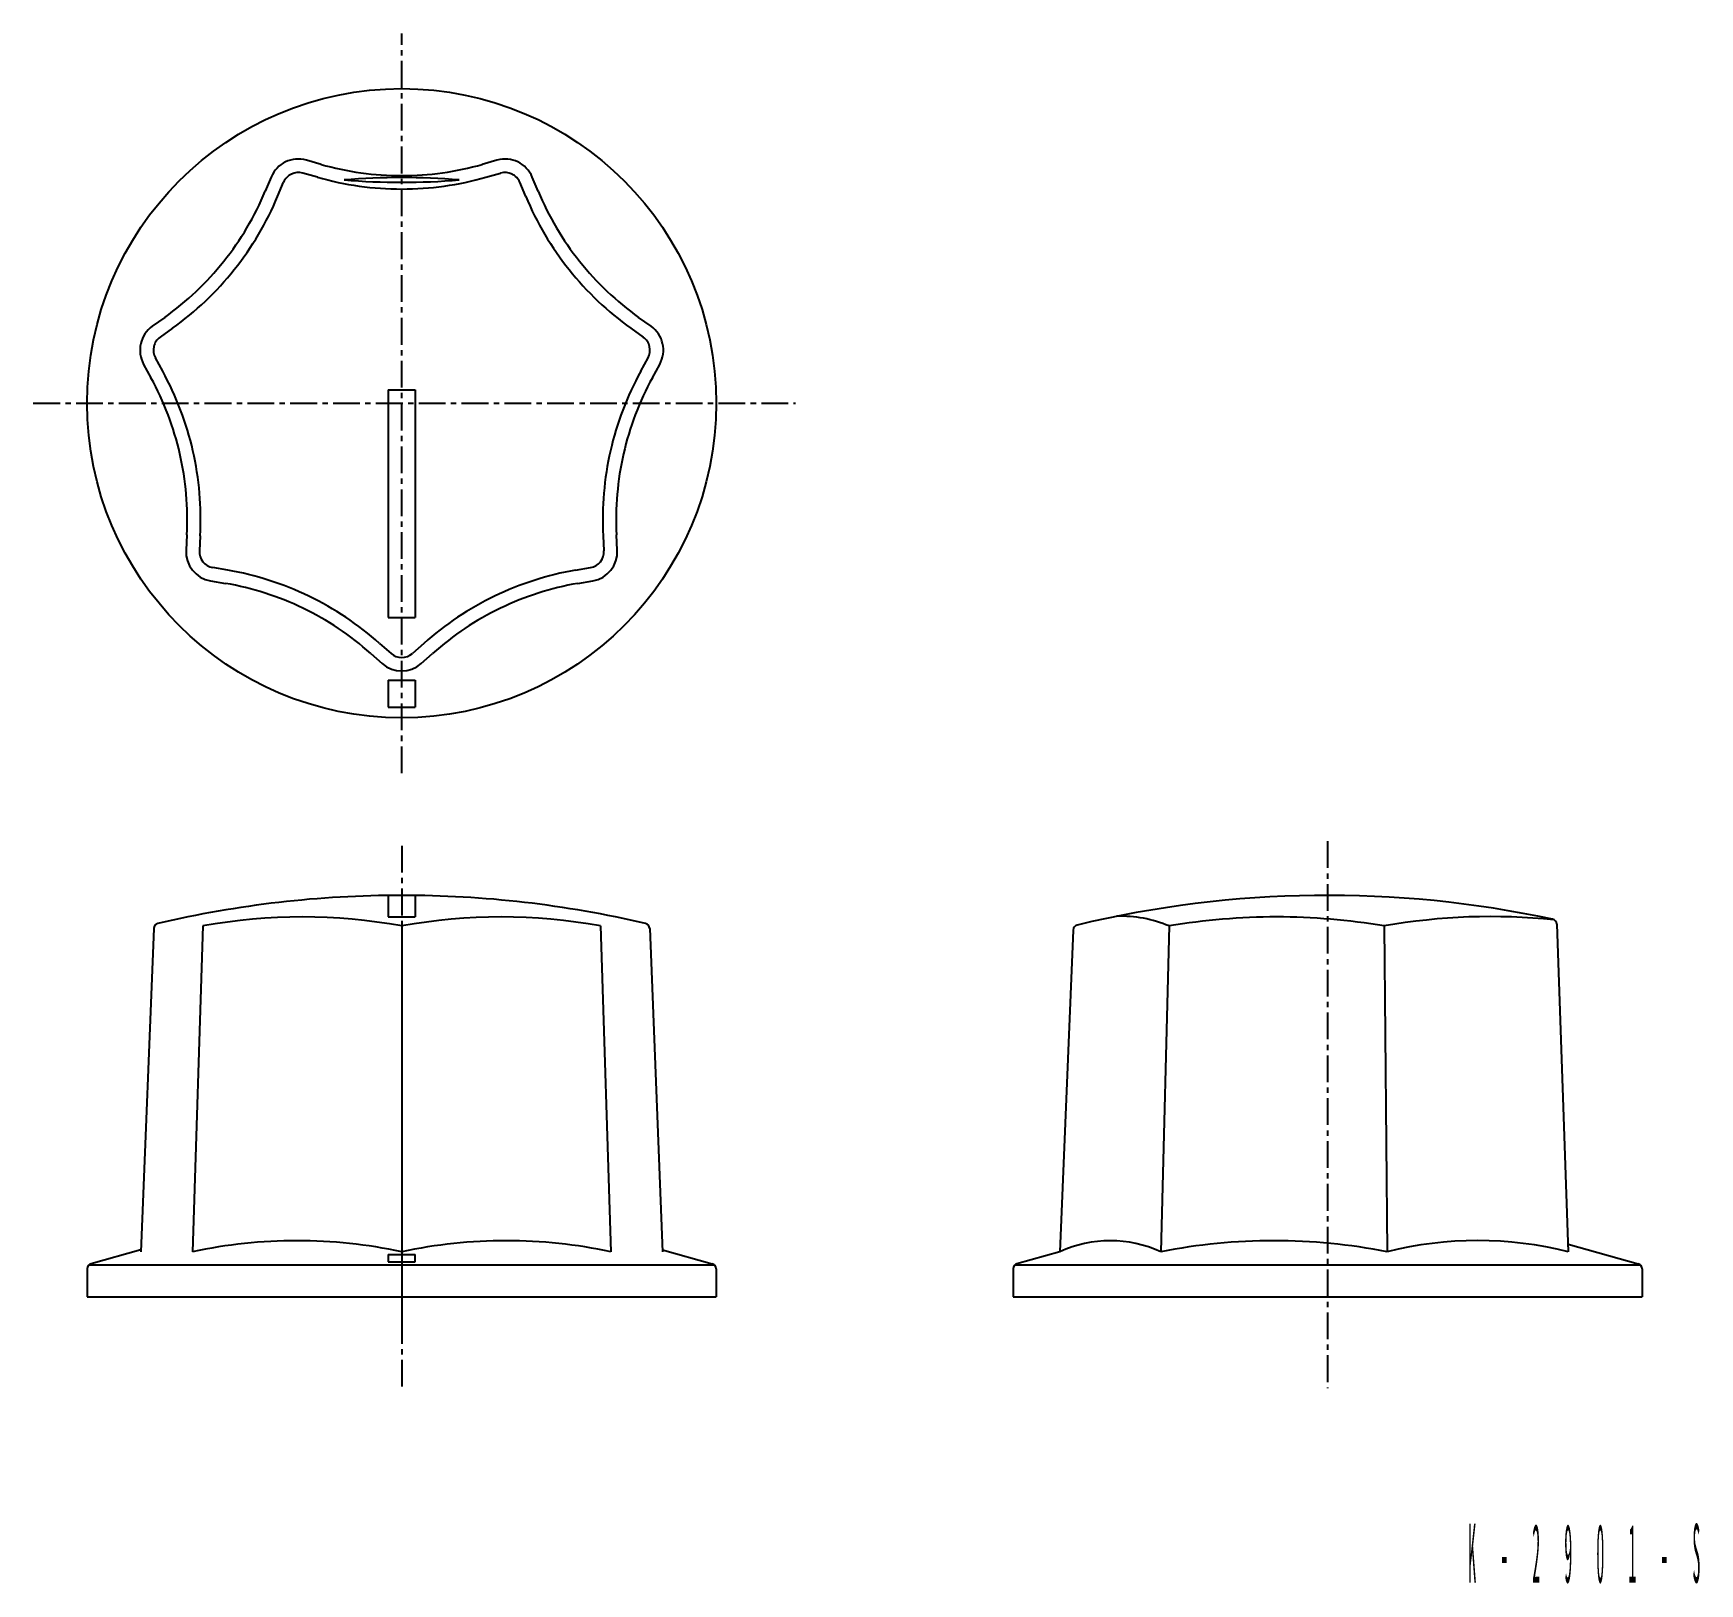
# Model space of a CAD drawing. Units: millimetres at full size, sheet at 5:1. Extents: x -36.8 to 25.5, y -27.6 to 30.3.
import ezdxf

# ---------------------------------------------------------------- set-up
doc = ezdxf.new("R2010")
doc.units = ezdxf.units.MM
doc.header["$LTSCALE"] = 0.2
doc.linetypes.add('CHAIN1', pattern=[8, 5, -1, 1, -1])
for name, color, linetype in [('0-0_OUTLINE1', 3, 'Continuous'), ('0-1_CENTER LINE1', 4, 'CHAIN1'), ('0-3_Defpoints', 7, 'Continuous')]:
    doc.layers.add(name, color=color, linetype=linetype)
doc.styles.add('ＭＳ ゴシック', font='')
doc.styles.get('ＭＳ ゴシック').set_extended_font_data('MS Gothic')

msp = doc.modelspace()

# ---------------------------------------------------------------- linework, layer by layer
at = {"layer": '0-0_OUTLINE1'}
for p, q in [((-26.1749, 24.8853), (-26.7221, 25.0412)), ((-26.0379, 25.3662), (-26.5851, 25.522)), ((-19.4646, 25.522), (-20.0118, 25.3662)), ((-19.8748, 24.8853), (-19.3277, 25.0412)), ((-27.9014, 24.8881), (-28.1207, 24.3632)), ((-27.6594, 24.1704), (-27.4401, 24.6954)), ((-18.3904, 24.1704), (-18.6097, 24.6954)), ((-17.929, 24.3632), (-18.1483, 24.8881)), ((-31.878, 19.6517), (-32.341, 19.3211)), ((-13.7087, 19.3211), (-14.1718, 19.6517)), ((-31.5874, 19.2448), (-32.0504, 18.9142)), ((-14.4623, 19.2448), (-13.9993, 18.9142)), ((-31.954, 17.6385), (-32.2277, 18.1373)), ((-14.0957, 17.6385), (-13.822, 18.1373)), ((-32.6661, 17.8968), (-32.3924, 17.398)), ((-13.6574, 17.398), (-13.3837, 17.8968)), ((-23.5249, 16.9455), (-22.5249, 16.9455)), ((-23.5249, 16.9455), (-23.5249, 8.4455)), ((-22.5249, 16.9455), (-22.5249, 8.4455)), ((-31.0514, 11.5229), (-31.0816, 10.9548)), ((-30.5521, 11.4964), (-30.5823, 10.9282)), ((-15.4976, 11.4964), (-15.4674, 10.9282)), ((-14.9681, 10.9548), (-14.9983, 11.5229)), ((-29.5248, 10.2082), (-30.0855, 10.3052)), ((-16.5249, 10.2082), (-15.9643, 10.3052)), ((-30.1707, 9.8125), (-29.6101, 9.7155)), ((-16.4396, 9.7155), (-15.879, 9.8125)), ((-23.5249, 8.4455), (-22.5249, 8.4455)), ((-23.8487, 7.4747), (-23.4233, 7.0969)), ((-22.201, 7.4747), (-22.6264, 7.0969)), ((-24.1807, 7.1009), (-23.7554, 6.7231)), ((-22.2944, 6.7231), (-21.869, 7.1009)), ((-23.5249, 6.0955), (-22.5249, 6.0955)), ((-23.5249, 6.0955), (-23.5249, 5.0955)), ((-22.5249, 6.0955), (-22.5249, 5.0955)), ((-23.5249, 5.0955), (-22.5249, 5.0955)), ((-23.5249, -1.9407), (-23.5249, -2.7458)), ((-22.5249, -1.9407), (-22.5249, -2.7458)), ((-30.4523, -3.0821), (-30.8432, -15.253)), ((-23.5249, -2.7458), (-22.5249, -2.7458)), ((-23.0249, -3.0821), (-23.0249, -18.224)), ((-15.5975, -3.0821), (-15.2066, -15.253)), ((5.6439, -3.0821), (5.3322, -15.253)), ((13.681, -3.0821), (13.7923, -15.253)), ((20.1317, -3.0196), (20.5598, -15.253)), ((-32.2904, -3.1759), (-32.7741, -15.253)), ((-13.7593, -3.1759), (-13.2756, -15.253)), ((-32.7713, -15.1828), (-34.6282, -15.697)), ((-23.5249, -15.3499), (-22.5249, -15.3499)), ((-23.5249, -15.3499), (-23.5249, -15.6268)), ((-22.5249, -15.6268), (-22.5249, -15.3499)), ((-13.2784, -15.1828), (-11.4215, -15.697)), ((20.55, -14.9713), (23.1705, -15.697)), ((-34.7749, -15.8898), (-34.7749, -16.9376)), ((-34.7047, -15.7376), (-11.3451, -15.7376)), ((-23.5249, -15.6268), (-22.5249, -15.6268)), ((-11.2749, -15.8898), (-11.2749, -16.9376)), ((-0.1829, -15.8898), (-0.1829, -16.9376)), ((-0.1127, -15.7376), (23.2469, -15.7376)), ((23.3171, -15.8898), (23.3171, -16.9376)), ((-34.7749, -16.9376), (-11.2749, -16.9376)), ((-0.1829, -16.9376), (23.3171, -16.9376))]:
    msp.add_line(p, q, dxfattribs=at)
msp.add_lwpolyline([(2.0609, -3.2327), (1.5671, -15.253), (-0.0363, -15.697)], dxfattribs=at)
msp.add_circle((-23.0249, 16.4455), 11.75, dxfattribs=at)
for centre, radius, start, end in [((-26.8864, 24.4641), 1.1, 74.10262, 157.32595), ((-19.1633, 24.4641), 1.1, 22.67405, 105.89738), ((-26.8864, 24.4641), 0.6, 115.71429, 157.32595), ((-26.8864, 24.4641), 0.6, 74.10262, 115.71429), ((-23.0249, 35.9455), 11, 254.10262, 270), ((-23.0249, 35.9455), 11, 270, 285.89738), ((-19.1633, 24.4641), 0.6, 64.28571, 105.89738), ((-19.1633, 24.4641), 0.6, 22.67405, 64.28571), ((-38.2706, 28.6035), 11, 321.42857, 337.32595), ((-23.0249, 35.9455), 11.5, 254.10262, 270), ((-23.0249, -1.1687), 26.0418, 85.2643, 94.73569), ((-23.0249, 50.7868), 26.0913, 265.27329, 274.72671), ((-23.0249, 35.9455), 11.5, 270, 285.89738), ((-7.7792, 28.6035), 11, 202.67405, 218.57143), ((-38.2706, 28.6035), 11.5, 321.42857, 337.32595), ((-7.7792, 28.6035), 11.5, 202.67405, 218.57143), ((-38.2706, 28.6035), 11, 305.53119, 321.42857), ((-38.2706, 28.6035), 11.5, 305.53119, 321.42857), ((-7.7792, 28.6035), 11.5, 218.57143, 234.46881), ((-7.7792, 28.6035), 11, 218.57143, 234.46881), ((-31.7017, 18.4259), 1.1, 125.53119, 208.75452), ((-14.348, 18.4259), 1.1, 331.24548, 54.46881), ((-31.7017, 18.4259), 0.6, 125.53119, 167.14286), ((-14.348, 18.4259), 0.6, 12.85714, 54.46881), ((-31.7017, 18.4259), 0.6, 167.14286, 208.75452), ((-14.348, 18.4259), 0.6, 331.24548, 12.85714), ((-42.036, 12.1063), 11.5, 12.85714, 28.75452), ((-4.0138, 12.1063), 11.5, 151.24548, 167.14286), ((-42.036, 12.1063), 11, 12.85714, 28.75452), ((-4.0138, 12.1063), 11, 151.24548, 167.14286), ((-42.036, 12.1063), 11, 356.95977, 12.85714), ((-42.036, 12.1063), 11.5, 356.95977, 12.85714), ((-4.0138, 12.1063), 11.5, 167.14286, 183.04023), ((-4.0138, 12.1063), 11, 167.14286, 183.04023), ((-29.9832, 10.8964), 1.1, 176.95977, 260.18309), ((-29.9832, 10.8964), 0.6, 176.95977, 218.57143), ((-16.0666, 10.8964), 1.1, 279.81691, 3.04023), ((-16.0666, 10.8964), 0.6, 321.42857, 3.04023), ((-29.9832, 10.8964), 0.6, 218.57143, 260.18309), ((-31.4856, -1.1234), 11.5, 64.28571, 80.18309), ((-14.5641, -1.1234), 11.5, 99.81691, 115.71429), ((-16.0666, 10.8964), 0.6, 279.81691, 321.42857), ((-31.4856, -1.1234), 11, 64.28571, 80.18309), ((-14.5641, -1.1234), 11, 99.81691, 115.71429), ((-31.4856, -1.1234), 11, 48.38834, 64.28571), ((-31.4856, -1.1234), 11.5, 48.38834, 64.28571), ((-14.5641, -1.1234), 11.5, 115.71429, 131.61166), ((-14.5641, -1.1234), 11, 115.71429, 131.61166), ((-23.0249, 7.5455), 0.6, 228.38834, 270), ((-23.0249, 7.5455), 0.6, 270, 311.61166), ((-23.0249, 7.5455), 1.1, 228.38834, 311.61166), ((-23.0249, -41.9376), 40, 90, 103.16653), ((-23.0249, -41.9376), 40, 76.83347, 90), ((11.5671, -41.9376), 40, 77.86768, 103.52255), ((-32.0906, -3.1839), 0.2, 103.16653, 177.70644), ((-26.7386, -23.3292), 20.5848, 79.60639, 100.39361), ((-19.3112, -23.3292), 20.5848, 79.60639, 100.39361), ((-13.9591, -3.1839), 0.2, 2.29356, 76.83347), ((2.2607, -3.2409), 0.2, 103.52255, 177.64752), ((3.8555, -7.2722), 4.5558, 66.88619, 91.96949), ((9.6625, -26.7957), 24.0516, 80.38191, 99.61809), ((17.6679, -25.5655), 22.8341, 84.05384, 100.05541), ((19.9319, -3.0266), 0.2, 2.00414, 77.86768), ((-26.934, -33.3808), 18.5446, 77.83087, 102.16913), ((-19.1157, -33.3808), 18.5446, 77.83087, 102.16913), ((3.4496, -19.2971), 4.4608, 65.03761, 114.96239), ((9.5623, -36.4994), 21.6634, 78.73991, 101.26009), ((17.1761, -28.6684), 13.8356, 75.84364, 104.15636), ((-34.5749, -15.8898), 0.2, 105.47864, 180), ((-11.4749, -15.8898), 0.2, 0, 74.52136), ((0.0171, -15.8898), 0.2, 105.47864, 180), ((23.1171, -15.8898), 0.2, 0, 74.52136)]:
    msp.add_arc(centre, radius, start, end, dxfattribs=at)
at = {"layer": '0-1_CENTER LINE1'}
for p, q in [((-23.0249, 2.6276), (-23.0249, 30.2603)), ((-36.7871, 16.4455), (-8.3068, 16.4455)), ((11.5671, 0.0848), (11.5671, -20.3431)), ((-23.0249, -0.0848), (-23.0249, -20.3431))]:
    msp.add_line(p, q, dxfattribs=at)

# ---------------------------------------------------------------- texts
at = {"layer": '0-3_Defpoints', "insert": (16.8206, -27.6473), "char_height": 2.199, "attachment_point": 7, "style": 'ＭＳ ゴシック'}
msp.add_mtext('\\T4;\\W0.2;K-2901-S', dxfattribs=at)

doc.saveas('drawing.dxf')
